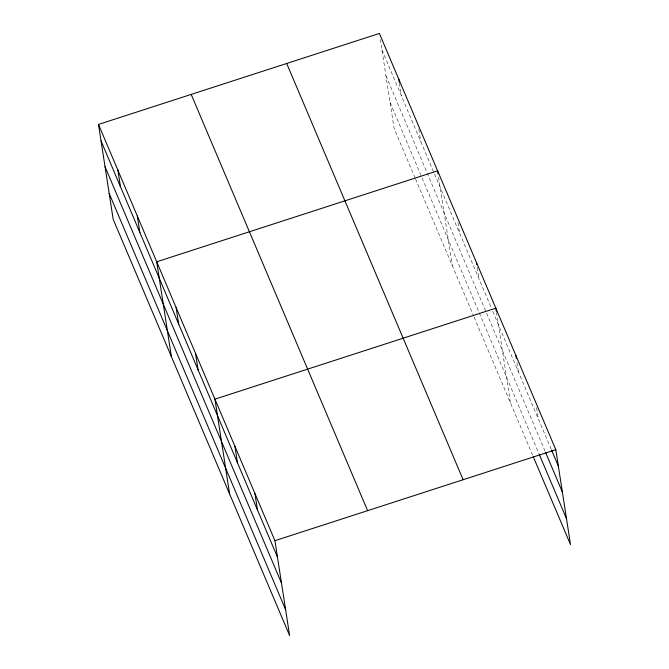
<?xml version="1.0" encoding="UTF-8"?>
<svg xmlns="http://www.w3.org/2000/svg" width="669" height="669" viewBox="0 0 669 669"><rect width="100%" height="100%" fill="white"/><g stroke="black" fill="none" stroke-linecap="round" stroke-linejoin="round"><path stroke-width="0.5" stroke-dasharray="3.35 2.51" d="M381.94 49.907L491.105 307.456M492.719 311.277L551.164 449.175M385.946 75.781L545.176 451.458M390.069 102.441L539.306 454.527M415.098 177.912L394.074 128.314L380.343 39.622M415.508 178.874L473.727 316.236M474.129 317.19L532.917 455.873M536.622 407.664L538.369 418.978M516.945 362.548L518.375 371.805M496.473 312.289L510.522 403.039M477.223 267.533L478.971 278.839M457.972 222.769L459.57 233.055M438.571 176.984L452.294 265.677M418.844 129.142L420.751 141.477M399.435 83.349L401.35 95.692"/><path stroke-width="1" d="M98.494 124.434L274.926 540.686L289.61 635.55L113.178 219.298L98.494 124.434L379.39 33.45L555.822 449.702L570.506 544.566L533.31 456.818M274.926 540.686L555.822 449.702M551.565 450.112L558.364 466.151M545.578 452.403L562.37 492.033M539.306 454.527L566.501 518.684M286.7 63.48L463.124 479.723M191.192 94.413L367.616 510.664M101.044 140.891L277.468 557.143M105.05 166.765L281.473 583.017M109.172 193.425L285.604 609.676M515.832 355.348L516.309 358.433M496.314 311.261L495.838 308.175L214.941 399.159L229.626 494.023M476.428 262.39L476.746 264.447M438.086 173.898L437.61 170.812L156.713 261.796L171.398 356.661M398.799 79.235L399.276 82.32M254.931 493.513L257.473 509.97M234.936 446.34L237.478 462.789M195.532 353.374L198.074 369.832M176.123 307.589L178.673 324.039M137.312 216.012L139.854 232.469M117.903 170.227L120.453 186.676"/></g></svg>
